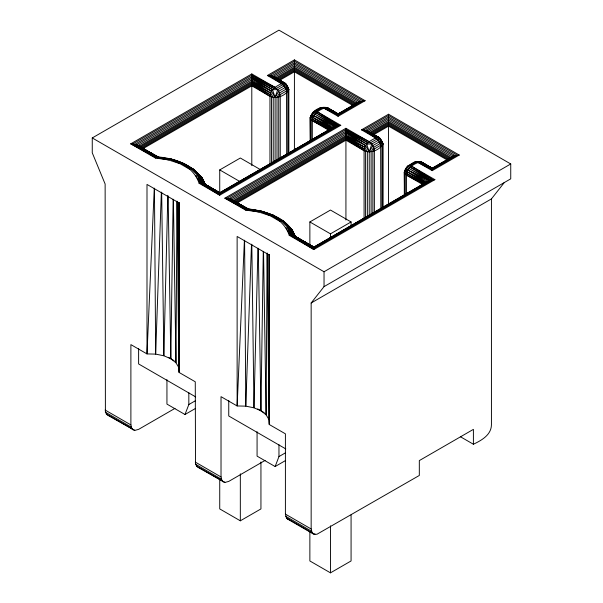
<?xml version="1.0" encoding="UTF-8"?>
<svg xmlns="http://www.w3.org/2000/svg" width="603" height="603" viewBox="0 0 603 603"><rect width="100%" height="100%" fill="white"/><g stroke="black" fill="none" stroke-linecap="round" stroke-linejoin="round"><path stroke-width="0.9" d="M260.941 169.91L240.333 158.016L219.733 169.91L219.733 195.191L199.096 183.274C193.277 165.584 173.581 158.001 156.343 157.142L132.811 143.936L130.761 143.816L251.798 73.935L275.104 87.39L277.681 89.674L279.566 92.945L280.252 96.314L280.252 158.295M251.798 73.935L251.798 165.652M374.38 212.633L374.38 150.66L373.694 147.283L371.802 144.019L369.232 141.735L345.926 128.281L224.881 198.161L226.939 198.281L246.476 209.181C263.715 210.04 283.418 217.623 289.229 235.313L313.861 249.529L313.861 247.072L427.67 181.367L430.791 180.146L434.899 179.649L411.593 166.194C407.628 163.594 405.133 169.066 404.312 172.141L404.312 195.621M310.432 116.711L313.01 112.248L321.331 107.447L323.901 108.133L338.072 116.311L338.072 114.005L327.55 107.771C320.419 105.698 311.947 110.583 310.183 117.796L310.183 141.275M345.926 128.281L345.926 219.997M404.56 194.829L404.312 172.141L407.952 165.833C411.14 164.709 414.374 160.179 418.03 162.478L432.193 170.657L459.237 155.046L388.543 114.231L388.543 205.005M432.193 170.657L432.193 168.35L420.608 161.785L415.459 161.785L407.131 166.594M176.981 201.138L175.955 362.765L178.82 367.491L179.159 372.488L195.266 381.789L195.53 464.235L197.535 467.084L224.881 482.445L228.748 481.405L265.132 460.406M267.114 253.177L266.089 414.804L268.961 419.53L269.292 424.527L285.407 433.828L285.407 514.118L286.44 517.985L287.669 519.123L313.417 533.987L316.884 534.296L419.319 475.458L419.319 460.594L473.4 429.366L473.4 444.238C481.352 440.484 491.264 434.997 491.43 424.911L491.43 198.907L504.304 182.551M173.144 199.299L170.807 358.74L175.955 362.765L173.393 199.314M263.277 251.338L260.941 410.779L266.089 414.804L263.534 251.353M167.822 195.327L163.835 355.77L170.807 358.74L168.147 196.276M257.933 248.308L253.969 407.809L260.941 410.779L258.28 248.315M161.355 192.244L155.657 354.112L163.835 355.77L161.672 192.229M251.489 244.283L245.79 406.151L253.969 407.809L251.813 244.268M154.262 188.257L146.996 353.916L155.657 354.112L154.458 188.242M244.403 240.296L237.13 405.955L245.79 406.151L244.592 240.28M269.956 163.926L269.956 96.314C270.061 89.794 276.325 86.071 281.541 83.674C285.505 81.073 288 86.546 288.822 89.621L288.822 152.544M312.316 139.557L312.316 120.773C312.656 113.492 320.216 109.03 326.479 107.447L338.072 114.005L359.373 101.703L365.109 100.701L294.415 59.885L267.378 75.496L281.541 83.674L288.822 89.621C285.762 95.583 276.37 99.503 269.956 96.314L251.798 85.83L142.685 148.828M364.076 218.271L364.076 150.66C364.189 144.14 370.453 140.416 375.669 138.019C379.634 135.419 382.129 140.891 382.95 143.966L382.95 206.882M406.445 193.895L406.445 175.119C406.784 167.838 414.344 163.375 420.608 161.785L432.193 168.35L453.501 156.049L459.237 155.046M237.627 202.698L345.926 140.175L364.076 150.66C370.498 153.84 379.89 149.928 382.95 143.966L379.31 137.657L367.235 130.851L361.506 129.841L388.543 114.231M275.104 161.4L275.104 97.543L277.681 89.674L284.119 85.958L284.119 82.988L273.114 76.506L267.378 75.496M369.232 215.746L369.232 151.888L371.802 144.019L378.247 140.303L378.247 137.333L367.235 130.851L388.543 118.55L453.501 156.049L432.193 168.192L421.678 162.117L432.193 168.312L421.678 162.117M166.941 379.664L166.941 404.093L184.985 414.51L188.829 404.538L188.829 392.674M257.074 431.703L257.074 456.132L275.126 466.549L278.963 456.577L278.963 444.713M275.104 87.39L251.798 75.239L132.811 143.936L136.489 144.826L251.798 78.254L271.463 91.241L275.104 97.543L278.744 91.241L285.181 87.518L288.822 89.621L285.181 83.312L273.114 76.506L294.415 64.204L294.415 59.885M310.432 140.484L310.183 117.796L313.824 111.487L316.13 111.284L317.464 111.849L340.77 125.311L219.733 195.191L200.09 183.056L195.907 175.805C201.651 174.094 203.837 180.832 205.352 184.925C197.483 166.503 177.011 158.536 158.212 156.953L156.991 156.848L155.393 158.039L130.761 143.816L155.868 157.526L168.327 159.878L179.935 163.662L189.357 169.104L191.008 168.621L193.126 168.87L201.289 176.905L205.352 184.925M369.232 141.735L345.926 129.585L226.939 198.281L230.617 199.171L345.926 132.6L365.591 145.579L369.232 151.888L372.873 145.579L379.31 141.863L382.95 143.966L378.247 137.333L365.622 130.338L388.543 117.103L455.122 155.536L432.193 168.772L419.364 161.913L416.696 161.913L410.259 165.629L410.259 167.167L430.791 180.146L313.861 247.652L291.204 235.004L289.229 235.313M406.618 167.732L404.56 171.056M132.811 143.936L155.868 157.526L157.994 157.277L158.401 156.938L158.084 157.202L139.919 147.042L251.798 82.453L270.641 92.945L273.219 97.4L273.219 162.199M226.939 198.281L246.001 209.565L248.534 208.977C266.684 210.997 288.716 218.15 295.485 236.964L297.083 237.921L295.485 236.964L291.422 228.944L283.259 220.909L272.564 215L261.114 211.103L247.712 208.909L245.527 210.078L224.881 198.161L246.001 209.565L258.461 211.917L270.069 215.701L279.49 221.143L282.257 220.645L289.267 227.821L293.721 235.471L313.861 247.471L316.296 246.069M310.183 117.796L314.894 111.163L314.894 114.133L310.183 117.796L313.824 115.693L335.042 126.313L340.77 125.311M404.312 172.141L409.022 165.508L409.022 168.478L404.312 172.141L407.952 170.038L429.17 180.659L313.861 247.23L292.53 235.102L291.204 235.004L287.963 227.648L281.141 220.66L271.704 215.165L270.069 215.701L260.564 211.374L246.001 209.565M313.417 533.987L312.196 532.848L311.156 528.989L311.156 302.985L324.037 286.629L510.741 178.835L510.741 163.963L278.963 30.15L92.259 137.944L92.259 152.815L105.133 184.036L105.397 412.196L107.394 415.045L134.748 430.406L138.615 429.366L174.998 408.367M330.602 109.957L328.364 108.532L338.072 113.967L327.55 107.771L338.072 113.846L357.873 102.412L355.951 103.927L294.415 68.403L276.536 78.722L274.614 77.214L294.415 65.772L357.873 102.412L359.373 101.703L294.415 64.204L294.415 150.66M450.825 157.556L450.079 158.272L388.543 122.748L370.664 133.067L368.735 131.552L388.543 120.118L452.001 156.757L450.825 157.556L388.543 121.602L369.918 132.358L380.131 138.419L382.701 142.881L382.701 207.975M422.499 184.752L427.67 181.367L407.952 170.038L426.487 182.166L407.131 171.742L404.56 173.234L406.445 175.119L423.02 184.684M319.447 108.532L320.261 107.771M413.575 162.878L414.389 162.117M292.206 231.386L292.651 230.979L292.176 229.864L283.259 220.909M254.029 210.168L248.217 209.241L237.19 203.136M311.156 115.693L312.316 114.826M156.343 157.142L134.868 144.313L251.798 76.807L273.77 88.362L276.438 88.362L282.875 84.646L282.875 83.108L271.493 75.993L294.415 62.757L360.993 101.198L338.072 114.434L325.236 107.568L322.575 107.568L316.13 111.284L316.13 112.821L336.662 125.801L219.733 193.307L201.07 182.965L199.096 183.274M137.989 145.534L158.084 157.202L137.989 145.534L251.798 79.83L271.463 91.241L251.798 81.307L139.165 146.333L136.489 144.826L157.994 157.277M140.514 147.856L251.798 83.606L270.641 92.945L251.798 81.307M141.728 148.3L251.798 84.752L270.129 94.671L271.463 96.985L271.463 162.72M281.541 83.674L269.428 75.616L294.415 61.189L363.059 100.822L338.072 115.248L323.901 108.133M288.581 153.629L288.581 88.535L286.003 84.073L275.79 78.013L294.415 67.257L356.697 103.211M277.923 79.083L294.415 69.556L355.355 104.741M278.337 79.988L294.415 70.702L354.149 105.186M279.272 80.523L294.415 71.78L353.2 105.721M328.891 130.346L311.156 119.899L310.432 118.889L313.01 117.404L331.017 129.344L312.49 119.13L311.156 119.899L311.156 140.559M328.364 108.532L338.072 114.253L354.323 104.862M338.072 116.311L365.109 100.701M155.868 157.526L170.43 159.335L179.935 163.662L181.571 163.119L191.008 168.621L197.829 175.609L201.07 182.965L203.588 183.433L219.733 192.726L335.042 126.313L314.894 114.133L336.662 125.801M335.042 126.313L219.733 192.885L202.397 183.063L197.829 175.609L200.09 183.056L219.733 194.121L338.72 125.424L317.464 111.849M219.733 193.126L217.344 191.694L219.733 193.126L229.464 187.51M231.085 186.576L236.76 183.297M238.381 182.362L244.057 179.083M245.677 178.149L251.353 174.87M252.974 173.935L254.594 173.001M257.029 171.599L258.649 170.657M260.27 169.722L276.483 160.36M278.104 159.426L283.779 156.147M285.4 155.212L291.076 151.933M292.696 150.999L298.372 147.727M299.993 146.785L302.427 145.383M304.048 144.449L305.668 143.514M307.289 142.572L312.965 139.301M314.585 138.366L323.51 133.218M325.13 132.276L330.806 129.004M246.476 209.181L228.997 198.658L345.926 131.153L367.898 142.707L370.566 142.707L377.003 138.992L377.003 137.454L365.622 130.338M248.7 209.286L232.117 199.872L345.926 134.168L365.591 145.579L345.926 135.652L233.293 200.678L230.617 199.171L248.135 209.316M234.642 202.201L345.926 137.951L364.77 147.283L367.348 151.745L367.348 216.545M235.856 202.646L345.926 139.097L364.257 149.016L365.591 151.323L365.591 218M382.95 143.966L375.669 138.019L363.556 129.962L388.543 115.535L457.187 155.167L432.193 169.594L418.03 162.478M372.043 133.429L388.543 123.901L449.484 159.086M372.466 134.326L388.543 125.047L448.278 159.531M373.4 134.868L388.543 126.125L447.328 160.059M309.867 245.376L309.867 221.949L330.474 210.055L351.074 221.949L351.074 226.638M425.741 182.875L407.131 171.742L425.145 183.689L406.618 173.476L405.284 174.244L405.284 194.905M430.58 167.642L432.193 168.591L437.069 165.78M438.698 164.838L441.14 163.436M442.76 162.493L444.388 161.551M446.016 160.617L448.451 159.207M309.867 221.949L330.474 233.843L351.074 221.949M317.917 245.127L319.537 244.192M321.158 243.258L323.592 241.856M325.213 240.914L326.834 239.979M328.454 239.044L338.185 233.429M339.806 232.494L344.667 229.683M346.288 228.748L351.964 225.469M353.584 224.535L359.26 221.256M360.88 220.321L363.315 218.919M364.936 217.984L366.556 217.042M368.177 216.108L370.611 214.706M372.232 213.771L373.852 212.836M375.473 211.894L381.149 208.623M382.769 207.688L398.99 198.327M400.611 197.385L406.286 194.113M407.907 193.171L410.334 191.769M411.962 190.834L413.583 189.9M415.203 188.965L417.63 187.556M419.258 186.621L420.879 185.686M434.899 179.649L313.861 249.529L290.224 235.095L287.963 227.648L292.53 235.102L313.861 247.23L294.724 236.097L290.435 228.258L286.041 227.844L290.224 235.095L313.861 248.466L432.848 179.769L411.593 166.194M92.259 137.944L324.037 271.757L510.741 163.963M311.156 302.985L491.43 198.907M188.829 404.538L195.334 400.784M184.985 414.51L195.493 408.45M278.963 456.577L285.475 452.823M275.126 466.549L285.626 460.488M219.733 478.835L219.733 508.917L240.333 520.811L260.941 508.917L260.941 461.966M309.867 531.808L309.867 560.956L330.474 572.85L351.074 560.956L351.074 514.939M205.45 185.189L202.043 177.825L193.97 169.42L183.847 163.519L171.478 159.102L168.327 159.878L155.393 158.039M181.571 163.119L183.847 163.519M271.704 215.165L273.332 215.128L274.478 216.281M277.681 89.674L272.526 89.674L251.798 78.254M371.802 144.019L366.654 144.019L345.926 132.6M158.212 156.953L156.991 156.848L134.868 144.313M248.346 208.992L247.124 208.887L228.997 198.658M158.401 156.938L136.489 144.826M248.534 208.977L230.617 199.171M245.527 210.078L258.461 211.917L261.612 211.14L273.981 215.557M158.559 157.247L164.785 158.28M166.564 158.574L168.343 158.868M170.121 159.162L171.893 159.456M255.808 210.462L261.144 211.344M287.669 519.123L289.267 519.613M170.981 159.064C184.526 162.456 197.807 170.152 203.588 183.433L219.733 192.885L204.59 184.058L201.289 176.905M281.97 82.016L286.003 84.073L281.269 81.397M374.486 135.532L377.712 137.183M312.316 120.773L329.788 129.826M406.445 175.119L423.917 184.171M430.791 180.146L409.022 168.478L429.17 180.659M245.315 208.088L246.959 208.992L245.368 208.005M271.493 75.993L284.119 82.988L288.822 89.621M269.428 75.616L282.875 83.108M363.556 129.962L377.003 137.454M316.13 112.821L338.72 125.424M410.259 167.167L432.848 179.769M154.383 155.582L156.019 156.494M273.114 76.506L285.181 83.312L275.79 78.013M367.235 130.851L379.31 137.657M277.327 79.174L279.694 80.508M371.456 133.512L380.131 138.419M209.347 187.209L206.151 185.385L209.347 187.337M210.944 188.113L212.542 189.025M214.14 189.937L215.738 190.85M298.681 238.796L310.666 245.647M312.264 246.559L313.861 247.471M139.165 146.333L158.084 157.202M361.506 129.841L375.669 138.019M288.581 90.714L286.003 89.221L284.119 85.958M382.701 145.059L380.131 143.567L378.247 140.303M219.733 169.91L240.333 181.804M219.733 192.726L203.588 183.433L200.302 176.219M460.526 436.806L473.4 444.238M168.388 357.353L174.026 360.602M257.722 408.924L264.159 412.64M195.658 396.887L138.615 363.948L138.615 348.391M285.792 448.926L228.748 415.987L228.748 400.43M105.133 410.04L130.889 424.911L131.921 428.771L133.15 429.909M195.266 462.079L221.022 476.95L222.055 480.81L223.283 481.948M285.407 514.118L311.156 528.989M105.397 412.196L131.153 427.067M195.53 464.235L221.286 479.106M285.671 516.274L311.419 531.145M106.166 413.907L134.748 430.406M196.307 465.946L222.055 480.81M223.276 481.511L224.881 482.445M286.44 517.985L315.022 534.484M232.117 199.872L248.217 209.241L233.293 200.678L235.66 202.337L234.047 201.387L345.926 136.798L364.77 147.283L345.926 135.652M276.852 217.66L278.428 218.58M280.011 219.507L284.752 222.266L285.159 223.306M185.92 165.162L190.661 167.928M192.244 168.848L194.618 170.227M139.919 147.042L141.532 147.984M143.145 148.926L148.79 152.212M150.403 153.154L156.049 156.448M238.087 203.754L239.708 204.696M241.321 205.646L243.748 207.063M313.861 247.652L292.53 235.102L289.267 227.821M423.298 163.353L428.959 166.684M219.733 193.307L202.397 183.063L199.126 175.782M291.204 235.004L313.861 248.466M345.926 129.585L367.898 142.707M251.798 75.239L273.77 88.362M302.676 241.26L304.274 242.218M201.07 182.965L219.733 194.121M419.364 161.913L432.193 169.594M325.236 107.568L338.072 115.248M204.59 184.058L215.746 190.736M420.608 161.785L432.193 168.772M326.479 107.447L338.072 114.434M345.926 137.951L364.257 149.016M251.798 83.606L270.129 94.671M406.618 173.476L423.954 184.119M312.49 119.13L329.833 129.773M345.926 131.153L366.654 144.019L369.232 151.888M251.798 76.807L272.526 89.674L275.104 97.543M345.926 139.097L364.076 150.66M251.798 84.752L269.956 96.314M423.238 163.353L424.731 164.302M426.223 165.252L427.715 166.209M332.095 110.914L333.587 111.864M287.028 225.228L292.651 230.979L295.229 236.474M293.382 233.76L294.95 236.926M262.034 211.495L262.35 212.158M202.043 177.825L205.095 184.435M292.176 229.864L295.206 236.414M291.422 228.944L294.724 236.097L313.861 247.072L293.721 235.471L290.435 228.258M292.651 230.979L295.086 236.798M202.51 178.94L204.952 184.759M267.227 253.177L268.961 419.53L269.157 254.489L269.292 424.527L269.292 255.024L237.13 236.459L237.13 405.955L221.022 396.661L221.022 476.95M177.101 202.08L178.82 367.491L179.023 202.45L179.159 372.488L179.159 202.985L146.996 184.42L146.996 353.916L130.889 344.615L130.889 424.911M432.193 168.192L432.193 168.591M381.978 208.05L381.978 146.069L380.644 145.3L380.131 143.567L373.694 147.283L371.116 151.745L371.116 214.66M380.817 208.917L380.644 145.3L374.207 149.016L372.873 151.323L372.873 213.304M338.072 113.846L338.072 114.253M330.474 233.843L330.474 237.597M330.474 525.846L330.474 572.85M324.037 271.757L324.037 286.629M287.85 153.705L287.85 91.724L286.515 90.955L286.003 89.221L279.566 92.945L276.988 97.4L276.988 160.323M286.689 154.579L286.515 90.955L280.078 94.671L278.744 96.985L278.744 159.901M240.333 473.8L240.333 520.811M332.366 127.821L331.612 128.537L313.01 117.404L332.366 127.821L333.542 127.022L313.824 115.693L332.366 127.821"/></g></svg>
